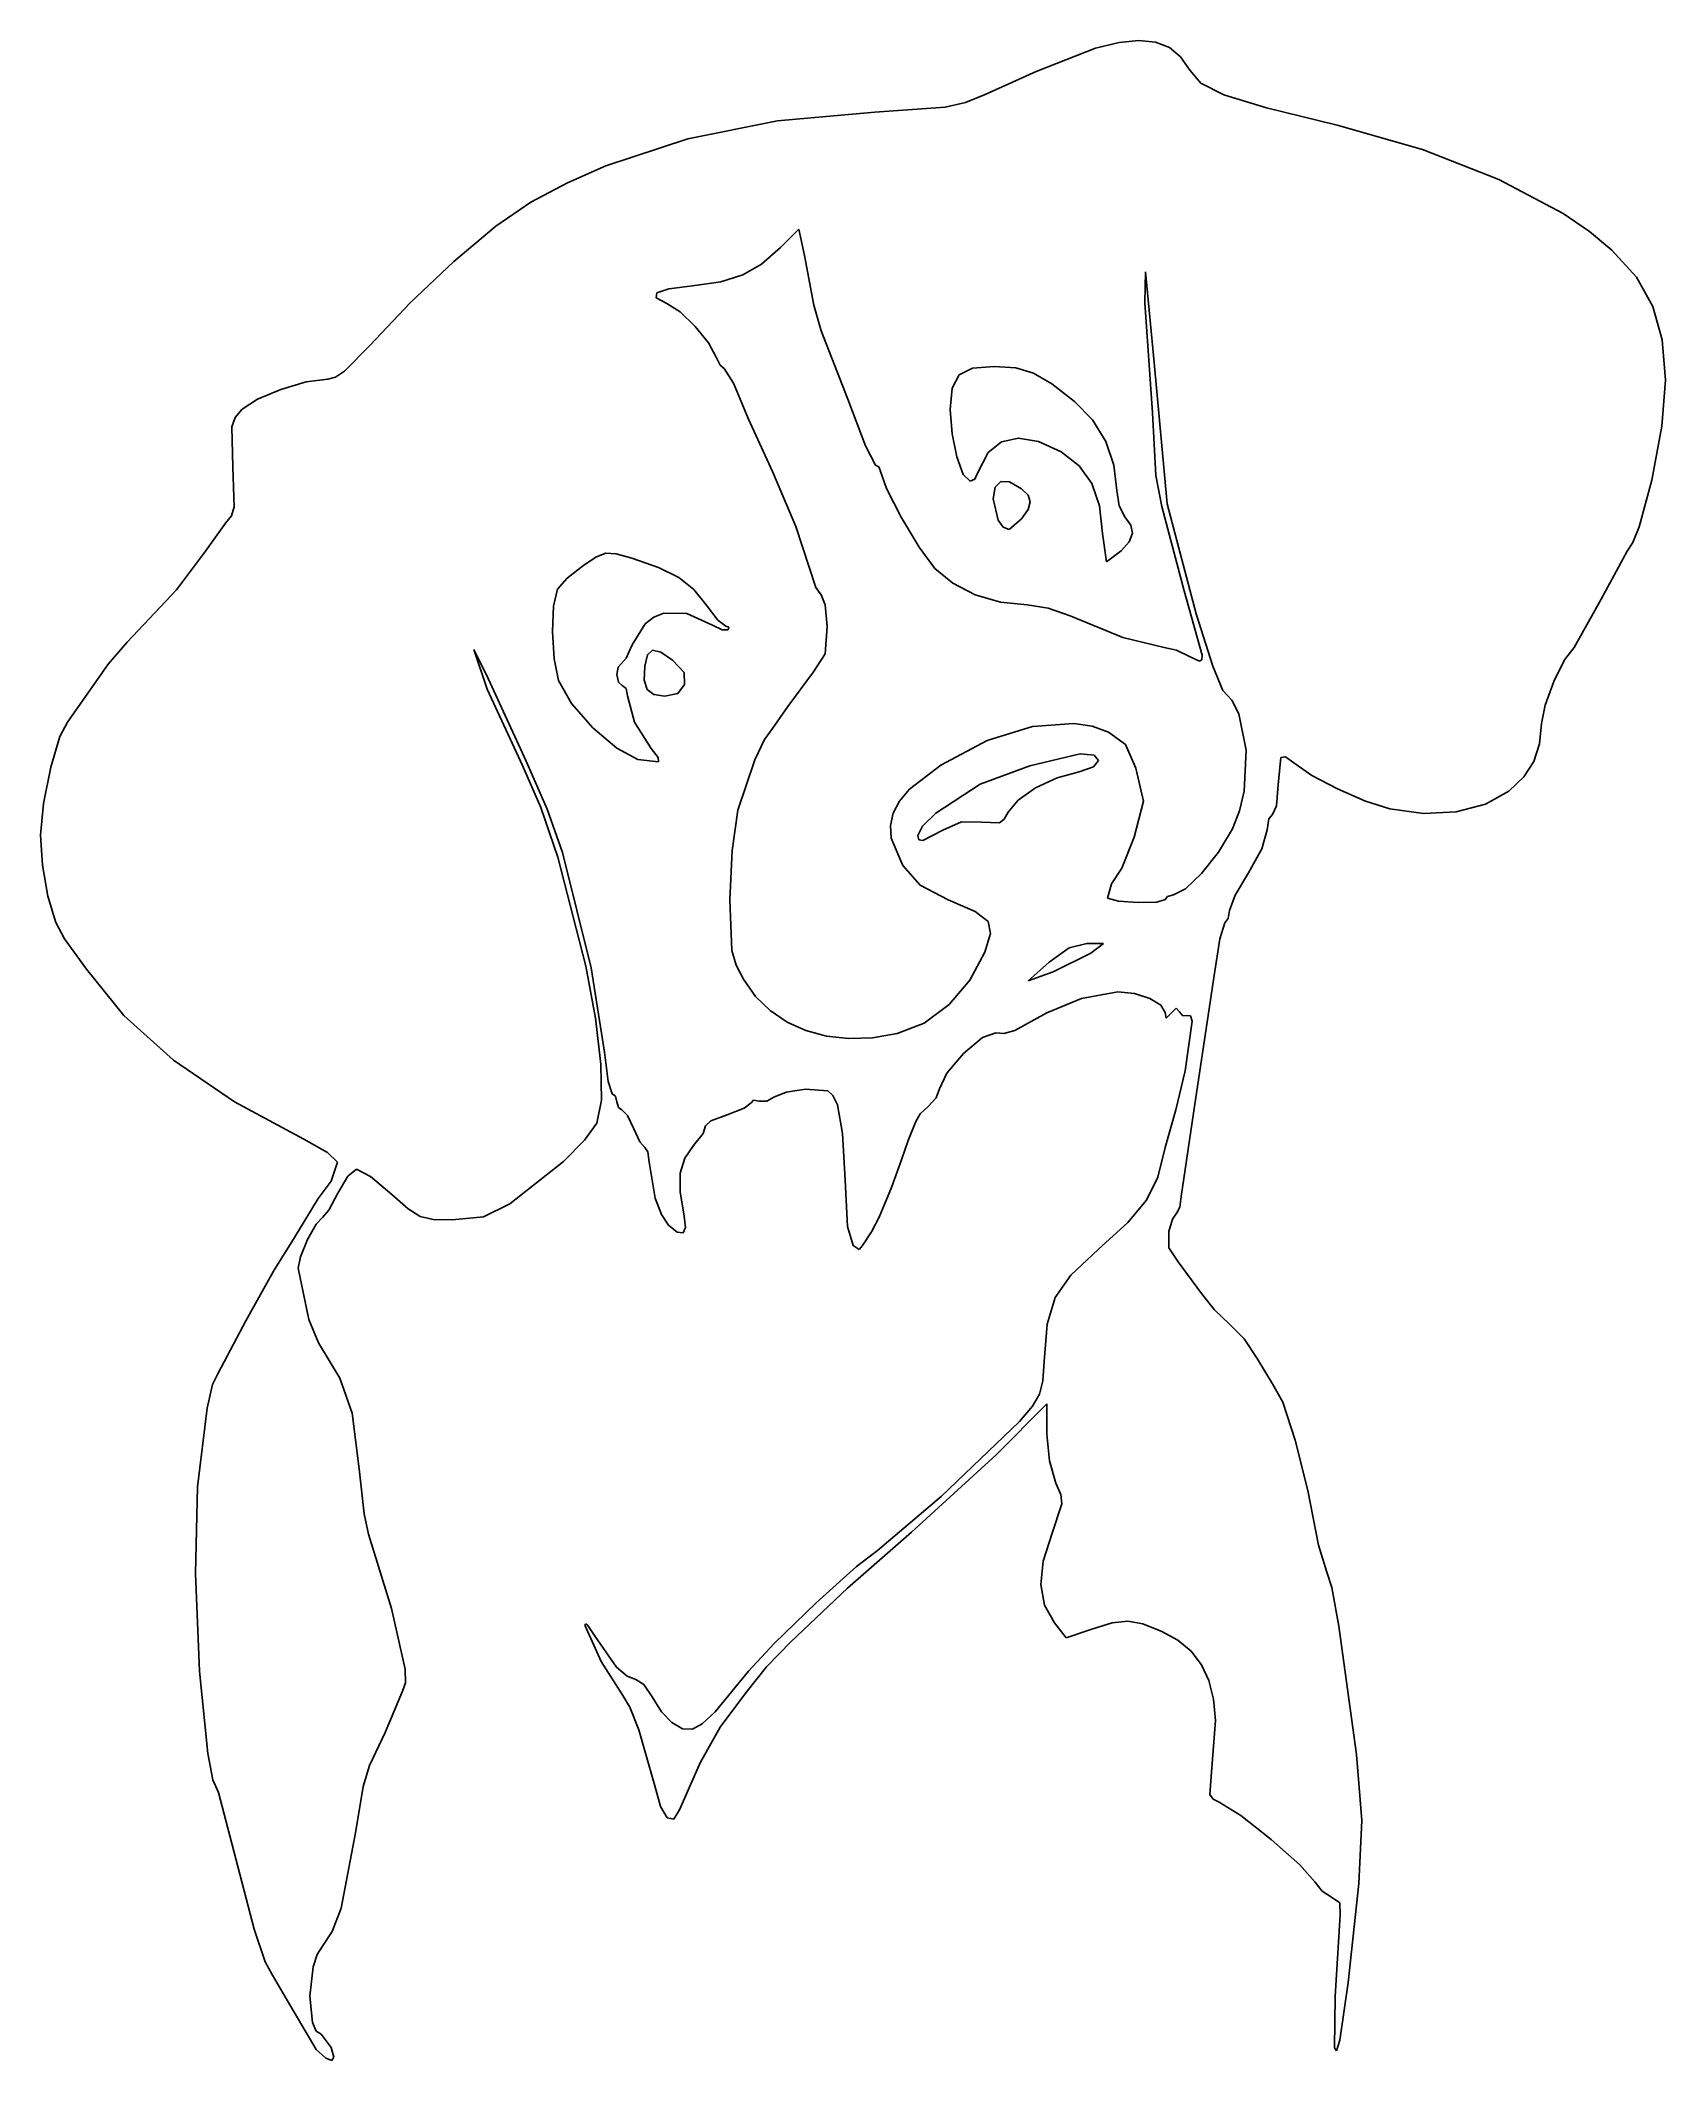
# Model space of a CAD drawing. Header units: metres. Extents: x -32 to 54, y -37 to 69.
import ezdxf

# ---------------------------------------------------------------- set-up
doc = ezdxf.new("R2010")
doc.units = ezdxf.units.M

msp = doc.modelspace()

# ---------------------------------------------------------------- linework, layer by layer
at = {"layer": '1', "color": 3}
for p, q in [((20.707292, 67.192977), (23.823122, 68.403686)), ((23.823122, 68.403686), (25.059222, 68.710233)), ((25.059222, 68.710233), (26.10567, 68.817787)), ((26.10567, 68.817787), (26.981137, 68.726504)), ((26.981137, 68.726504), (27.704291, 68.436544)), ((27.704291, 68.436544), (28.293801, 67.948065)), ((28.293801, 67.948065), (28.768336, 67.261224)), ((18.026181, 65.977928), (20.707292, 67.192977)), ((28.768336, 67.261224), (29.355097, 66.572787)), ((16.997981, 65.561488), (18.026181, 65.977928)), ((29.355097, 66.572787), (30.556621, 65.967112)), ((30.556621, 65.967112), (32.799852, 65.284531)), ((7.126209, 64.590414), (12.240625, 65.043112)), ((12.240625, 65.043112), (15.937788, 65.30675)), ((15.937788, 65.30675), (16.997981, 65.561488)), ((32.799852, 65.284531), (36.511735, 64.365378)), ((2.419616, 63.655553), (7.126209, 64.590414)), ((36.511735, 64.365378), (40.990389, 63.086807)), ((-1.892028, 62.235167), (2.419616, 63.655553)), ((40.990389, 63.086807), (44.999398, 61.516077)), ((-3.903767, 61.341852), (-1.892028, 62.235167)), ((-5.821597, 60.325895), (-3.903767, 61.341852)), ((44.999398, 61.516077), (48.371203, 59.729408)), ((-7.662577, 59.055), (-5.821597, 60.325895)), ((48.371203, 59.729408), (49.765792, 58.778915)), ((-9.870482, 57.209738), (-7.662577, 59.055)), ((8.24768, 58.908888), (7.276345, 57.937555)), ((8.546441, 57.515814), (8.24768, 58.908888)), ((49.765792, 58.778915), (50.938247, 57.80302)), ((7.276345, 57.937555), (6.294564, 57.072256)), ((9.033537, 54.91677), (8.546441, 57.515814)), ((50.938247, 57.80302), (52.224629, 56.377747)), ((-12.165867, 55.039297), (-9.870482, 57.209738)), ((5.308255, 56.497084), (4.153605, 56.140769)), ((6.294564, 57.072256), (5.308255, 56.497084)), ((26.443989, 56.66795), (26.422177, 55.02787)), ((26.905959, 51.900808), (26.443989, 56.66795)), ((52.224629, 56.377747), (53.087508, 54.849449)), ((0.795059, 55.558478), (0.759885, 55.303553)), ((0.759885, 55.303553), (1.321978, 55.000985)), ((1.429898, 55.76742), (0.795059, 55.558478)), ((2.666801, 55.932039), (1.429898, 55.76742)), ((4.153605, 56.140769), (2.666801, 55.932039)), ((-14.269286, 52.792864), (-12.165867, 55.039297)), ((1.321978, 55.000985), (2.012619, 54.554111)), ((2.012619, 54.554111), (2.803904, 53.79276)), ((9.415383, 53.569687), (9.033537, 54.91677)), ((26.422177, 55.02787), (26.812111, 49.249573)), ((53.087508, 54.849449), (53.5799, 53.089502)), ((2.803904, 53.79276), (3.501027, 52.929555)), ((10.82208, 49.971353), (9.415383, 53.569687)), ((53.5799, 53.089502), (53.754816, 50.969283)), ((-15.603393, 51.441723), (-14.269286, 52.792864)), ((3.501027, 52.929555), (3.909185, 52.17712)), ((3.909185, 52.17712), (4.110745, 51.765384)), ((-17.617919, 50.87754), (-16.483628, 51.029687)), ((-16.483628, 51.029687), (-16.086701, 51.129101)), ((-16.086701, 51.129101), (-15.603393, 51.441723)), ((4.110745, 51.765384), (4.335513, 51.594131)), ((4.335513, 51.594131), (4.809285, 50.81121)), ((16.662024, 51.254699), (16.295784, 50.554153)), ((17.371598, 51.608755), (16.662024, 51.254699)), ((18.505651, 51.695864), (17.371598, 51.608755)), ((19.636607, 51.614025), (18.505651, 51.695864)), ((20.572581, 51.34293), (19.636607, 51.614025)), ((21.53088, 50.787793), (20.572581, 51.34293)), ((26.905958, 51.900806), (27.577698, 44.476997)), ((53.754816, 50.969283), (53.560111, 48.558543)), ((-20.981386, 49.44222), (-20.16673, 49.977948)), ((-20.16673, 49.977948), (-18.945597, 50.491674)), ((-18.945597, 50.491674), (-17.617919, 50.87754)), ((4.809285, 50.81121), (5.609515, 48.928867)), ((11.750509, 47.52969), (10.82208, 49.971353)), ((16.295784, 50.554153), (16.191736, 49.427573)), ((22.728813, 49.85383), (21.53088, 50.787793)), ((-21.53035, 48.524961), (-21.351951, 49.013321)), ((-21.351951, 49.013321), (-20.981386, 49.44222)), ((5.609515, 48.928867), (6.866397, 46.1772)), ((16.191736, 49.427573), (16.291646, 48.154632)), ((23.66752, 48.883886), (22.728813, 49.85383)), ((24.361929, 47.753313), (23.66752, 48.883886)), ((26.812111, 49.249573), (26.99959, 45.958569)), ((-21.463612, 46.407166), (-21.53035, 48.524961)), ((16.291646, 48.154632), (16.545354, 46.938253)), ((18.881353, 47.735791), (19.777633, 47.924889)), ((19.777633, 47.924889), (20.838195, 47.748666)), ((20.838195, 47.748666), (22.024621, 47.206871)), ((24.792733, 46.502965), (24.361929, 47.753313)), ((53.560111, 48.558543), (53.039647, 45.727914)), ((12.279058, 46.514131), (11.750509, 47.52969)), ((16.545354, 46.938253), (16.883831, 46.026507)), ((17.602847, 46.052737), (18.187776, 47.181626)), ((18.187776, 47.181626), (18.881353, 47.735791)), ((22.024621, 47.206871), (22.967442, 46.47997)), ((-21.394561, 44.326028), (-21.463612, 46.407166)), ((6.866397, 46.1772), (8.087817, 43.296355)), ((12.451234, 46.428929), (12.279058, 46.514131)), ((12.522847, 46.224083), (12.451234, 46.428929)), ((12.842648, 45.285112), (12.522847, 46.224083)), ((16.883831, 46.026507), (17.238047, 45.667464)), ((17.238047, 45.667464), (17.495687, 45.780639)), ((17.495687, 45.780639), (17.602847, 46.052737)), ((18.848024, 45.649492), (18.552653, 45.350015)), ((19.314557, 45.626905), (18.848024, 45.649492)), ((19.931181, 45.274597), (19.314557, 45.626905)), ((22.967442, 46.47997), (23.628974, 45.54992)), ((24.940625, 45.173697), (24.792733, 46.502965)), ((26.999589, 45.958567), (27.298309, 44.346079)), ((53.039647, 45.727914), (52.372744, 43.275293)), ((13.61463, 43.779449), (12.842648, 45.285112)), ((18.552653, 45.350015), (18.449514, 44.736131)), ((18.449514, 44.736131), (18.70595, 43.618332)), ((20.281137, 44.929884), (19.931181, 45.274597)), ((20.398967, 44.577548), (20.281137, 44.929884)), ((20.284862, 44.178871), (20.398967, 44.577548)), ((23.628974, 45.54992), (24.029928, 44.375703)), ((25.064979, 44.372994), (24.940625, 45.173697)), ((-21.857356, 43.460594), (-21.545853, 43.843311)), ((-21.545853, 43.843311), (-21.394561, 44.326028)), ((14.557664, 42.211009), (13.61463, 43.779449)), ((18.70595, 43.618332), (18.974364, 43.261269)), ((19.289904, 43.127464), (19.939015, 43.695135)), ((19.939015, 43.695135), (20.284862, 44.178871)), ((24.029928, 44.375703), (24.191015, 42.916303)), ((25.363959, 43.792702), (25.064979, 44.372994)), ((25.682841, 43.361493), (25.363959, 43.792702)), ((27.298309, 44.346079), (28.487376, 39.905855)), ((29.105786, 38.695968), (27.577698, 44.476997)), ((-22.901287, 41.988432), (-21.857356, 43.460594)), ((8.087817, 43.296355), (9.136181, 40.084369)), ((18.974364, 43.261269), (19.289904, 43.127464)), ((24.191015, 42.916303), (24.39352, 41.434636)), ((25.169632, 42.009571), (25.587891, 42.490243)), ((25.587891, 42.490243), (25.758223, 42.934112)), ((25.758223, 42.934112), (25.682841, 43.361493)), ((52.372744, 43.275293), (52.040415, 42.440078)), ((-24.42044, 39.958805), (-22.901287, 41.988432)), ((-2.379966, 41.697535), (-3.043972, 41.262117)), ((-1.888699, 41.881037), (-2.379966, 41.697535)), ((-1.344896, 41.844641), (-1.888699, 41.881037)), ((-0.523278, 41.620364), (-1.344896, 41.844641)), ((0.887883, 41.137522), (-0.523278, 41.620364)), ((15.390617, 41.083707), (14.557664, 42.211009)), ((24.39352, 41.434636), (25.169632, 42.009571)), ((51.738722, 41.998575), (50.375625, 39.471202)), ((52.040415, 42.440078), (51.738722, 41.998575)), ((-3.911526, 40.569269), (-4.427354, 39.991501)), ((-3.043972, 41.262117), (-3.911526, 40.569269)), ((1.942226, 40.610633), (0.887883, 41.137522)), ((2.741969, 39.975639), (1.942226, 40.610633)), ((16.331764, 40.304407), (15.390617, 41.083707)), ((-27.022415, 37.20739), (-24.42044, 39.958805)), ((-4.427354, 39.991501), (-4.629381, 39.111981)), ((3.389332, 39.168482), (2.741969, 39.975639)), ((9.136181, 40.084369), (9.418141, 39.69376)), ((9.418141, 39.69376), (9.627895, 39.166278)), ((17.50895, 39.704656), (16.331764, 40.304407)), ((18.836074, 39.318356), (17.50895, 39.704656)), ((20.227037, 39.179407), (18.836074, 39.318356)), ((28.487376, 39.905855), (29.424108, 36.530786)), ((50.375625, 39.471202), (48.962855, 36.931202)), ((-4.629381, 39.111981), (-4.682658, 37.766182)), ((0.181731, 38.172076), (0.639933, 38.520328)), ((0.639933, 38.520328), (1.16395, 38.728849)), ((1.16395, 38.728849), (2.367408, 38.716242)), ((2.367408, 38.716242), (3.708071, 38.113335)), ((3.99897, 38.376763), (3.389332, 39.168482)), ((4.422943, 38.047464), (3.99897, 38.376763)), ((9.627895, 39.166278), (9.736256, 38.030178)), ((21.332444, 39.004429), (20.227037, 39.179407)), ((22.484815, 38.588027), (21.332444, 39.004429)), ((25.26134, 37.460354), (22.484815, 38.588027)), ((29.979998, 35.951405), (29.105786, 38.695968)), ((-28.021012, 36.049151), (-27.022415, 37.20739)), ((-4.682658, 37.766182), (-4.592265, 36.334367)), ((-0.495214, 37.066847), (0.181731, 38.172076)), ((3.708071, 38.113335), (4.218364, 37.866177)), ((4.218364, 37.866177), (4.535357, 37.868123)), ((4.576315, 37.994783), (4.422943, 38.047464)), ((4.535357, 37.868123), (4.576315, 37.994783)), ((9.736256, 38.030178), (9.630323, 36.598519)), ((27.419998, 36.925515), (25.26134, 37.460354)), ((-8.068631, 35.305941), (-8.821357, 36.835111)), ((-8.821357, 36.835111), (-8.10863, 34.742485)), ((-4.592265, 36.334367), (-4.363284, 35.1968)), ((-1.080515, 36.071909), (-0.815553, 36.364172)), ((-0.815553, 36.364172), (-0.495214, 37.066847)), ((0.296043, 36.546945), (0.15458, 35.955749)), ((0.563833, 36.790579), (0.296043, 36.546945)), ((0.994086, 36.694277), (0.563833, 36.790579)), ((1.62294, 36.265668), (0.994086, 36.694277)), ((2.222409, 35.622363), (1.62294, 36.265668)), ((9.630323, 36.598519), (9.023602, 35.652693)), ((28.079819, 36.786725), (27.419998, 36.925515)), ((28.760553, 36.462784), (28.079819, 36.786725)), ((29.282535, 36.207308), (28.760553, 36.462784)), ((29.402101, 36.28119), (29.282535, 36.207308)), ((29.424108, 36.530786), (29.402101, 36.28119)), ((48.456177, 36.284346), (47.888953, 35.148279)), ((48.962855, 36.931202), (48.456177, 36.284346)), ((-28.986844, 34.660798), (-28.021012, 36.049151)), ((-6.076531, 30.967037), (-8.068631, 35.305941)), ((-4.363284, 35.1968), (-3.684814, 34.000093)), ((-1.306041, 35.507464), (-1.239793, 35.906103)), ((-1.223139, 35.108825), (-1.306041, 35.507464)), ((-1.239793, 35.906103), (-1.080515, 36.071909)), ((-1.023819, 34.94302), (-1.223139, 35.108825)), ((0.15458, 35.955749), (0.130771, 35.213236)), ((0.130771, 35.213236), (0.28253, 34.726202)), ((2.238921, 34.997164), (2.222409, 35.622363)), ((9.023602, 35.652693), (7.662052, 33.835535)), ((30.514727, 34.681349), (29.979998, 35.951405)), ((47.888953, 35.148279), (47.427011, 33.90619)), ((-30.146645, 33.016331), (-28.986844, 34.660798)), ((-8.10863, 34.742485), (-6.253789, 30.726944)), ((-3.684814, 34.000093), (-2.570371, 32.715752)), ((-0.8245, 34.781115), (-1.023819, 34.94302)), ((-0.741597, 34.391854), (-0.8245, 34.781115)), ((-0.379503, 33.015926), (-0.741597, 34.391854)), ((0.28253, 34.726202), (0.633189, 34.459649)), ((0.633189, 34.459649), (1.206084, 34.378575)), ((1.206084, 34.378575), (1.898437, 34.517866)), ((1.898437, 34.517866), (2.238921, 34.997164)), ((30.986803, 34.17377), (30.514727, 34.681349)), ((31.349503, 33.443879), (30.986803, 34.17377)), ((-30.557797, 32.258354), (-30.146645, 33.016331)), ((0.489301, 31.628021), (-0.379503, 33.015926)), ((7.662052, 33.835535), (6.860657, 32.685242)), ((20.51249, 32.78275), (22.687523, 32.939916)), ((22.687523, 32.939916), (23.653094, 32.792372)), ((31.731797, 31.532931), (31.349503, 33.443879)), ((47.23618, 32.941268), (47.140562, 31.8698)), ((47.427011, 33.90619), (47.23618, 32.941268)), ((-31.021473, 30.644416), (-30.557797, 32.258354)), ((-2.570371, 32.715752), (-1.314579, 31.637458)), ((6.443326, 32.103457), (5.931167, 31.026131)), ((6.860657, 32.685242), (6.443326, 32.103457)), ((15.697235, 30.759547), (18.133787, 32.046423)), ((18.133787, 32.046423), (20.51249, 32.78275)), ((23.653094, 32.792372), (24.513064, 32.489309)), ((24.513064, 32.489309), (25.403168, 31.832195)), ((25.403168, 31.832195), (25.933748, 30.603642)), ((47.140562, 31.8698), (46.838279, 30.952902)), ((-4.957445, 28.441471), (-6.076531, 30.967037)), ((-1.314579, 31.637458), (-0.212061, 31.058889)), ((-0.212061, 31.058889), (0.882292, 30.926116)), ((0.855305, 31.159418), (0.489301, 31.628021)), ((0.882292, 30.926116), (0.855305, 31.159418)), ((5.931167, 31.026131), (5.046928, 28.390238)), ((23.009999, 31.340137), (20.375621, 30.710858)), ((23.752272, 31.27147), (23.009999, 31.340137)), ((23.723013, 30.666553), (23.987679, 31.00012)), ((23.987679, 31.00012), (23.752272, 31.27147)), ((31.63165, 29.380046), (31.731797, 31.532931)), ((33.551123, 31.15423), (33.407291, 29.721909)), ((33.800977, 31.196309), (33.551123, 31.15423)), ((34.231735, 30.876198), (33.800977, 31.196309)), ((35.182498, 30.216634), (34.231735, 30.876198)), ((46.838279, 30.952902), (46.306185, 30.142665)), ((-31.404141, 28.731043), (-31.021473, 30.644416)), ((-6.253789, 30.726944), (-5.297915, 28.525451)), ((14.062636, 29.48724), (15.697235, 30.759547)), ((17.774986, 29.750334), (15.435427, 28.224153)), ((20.375621, 30.710858), (17.774986, 29.750334)), ((20.680518, 29.554309), (21.808572, 30.086012)), ((21.808572, 30.086012), (22.96507, 30.411234)), ((22.96507, 30.411234), (23.723013, 30.666553)), ((25.933748, 30.603642), (26.351736, 28.856426)), ((33.407291, 29.721909), (33.324388, 28.625652)), ((36.531249, 29.501839), (35.182498, 30.216634)), ((46.306185, 30.142665), (45.521135, 29.391181)), ((-31.572268, 27.074763), (-31.404141, 28.731043)), ((13.204206, 28.232414), (13.538113, 28.86218)), ((13.538113, 28.86218), (14.062636, 29.48724)), ((19.232336, 28.283377), (19.761558, 28.919104)), ((19.761558, 28.919104), (20.680518, 29.554309)), ((26.351736, 28.856426), (25.860882, 26.978355)), ((31.391297, 28.347733), (31.63165, 29.380046)), ((37.991567, 28.8692), (36.531249, 29.501839)), ((39.27703, 28.456105), (37.991567, 28.8692)), ((44.294746, 28.702049), (42.762271, 28.304064)), ((45.521135, 29.391181), (44.294746, 28.702049)), ((-5.297915, 28.525451), (-4.399981, 25.915257)), ((-4.152955, 26.169259), (-4.957445, 28.441471)), ((5.046928, 28.390238), (4.750518, 26.275022)), ((13.057488, 27.588862), (13.204206, 28.232414)), ((13.094533, 26.922447), (13.057488, 27.588862)), ((15.435427, 28.224153), (14.747394, 27.557651)), ((15.80792, 27.347443), (16.786585, 27.772033)), ((16.786585, 27.772033), (17.834786, 27.754848)), ((17.834786, 27.754848), (18.784647, 27.720896)), ((18.784647, 27.720896), (19.026962, 27.910829)), ((19.026962, 27.910829), (19.232336, 28.283377)), ((31.019098, 27.416763), (31.391297, 28.347733)), ((32.925749, 27.930281), (32.842846, 27.354688)), ((33.125069, 28.169687), (32.925749, 27.930281)), ((33.324388, 28.625652), (33.125069, 28.169687)), ((41.048201, 28.215869), (39.27703, 28.456105)), ((42.762271, 28.304064), (41.048201, 28.215869)), ((-31.471254, 25.507501), (-31.572268, 27.074763)), ((13.706205, 25.484717), (13.094533, 26.922447)), ((14.747394, 27.557651), (14.498403, 27.052597)), ((14.498403, 27.052597), (14.551929, 26.827215)), ((14.551929, 26.827215), (14.750264, 26.792727)), ((14.750264, 26.792727), (15.80792, 27.347443)), ((25.860882, 26.978355), (25.208491, 25.347464)), ((30.273833, 26.190998), (31.019098, 27.416763)), ((32.842846, 27.354688), (32.562462, 26.363424)), ((-31.179461, 23.878588), (-31.471254, 25.507501)), ((-4.399981, 25.915257), (-2.930047, 20.202379)), ((-2.660734, 20.103563), (-4.152955, 26.169259)), ((4.750518, 26.275022), (4.624796, 23.678927)), ((14.619256, 24.451674), (13.706205, 25.484717)), ((29.391053, 25.07038), (30.273833, 26.190998)), ((32.562462, 26.363424), (31.855069, 25.103715)), ((16.081574, 23.683301), (14.619256, 24.451674)), ((24.667161, 24.517899), (24.451918, 23.766543)), ((25.208491, 25.347464), (24.667161, 24.517899)), ((28.547107, 24.25285), (29.391053, 25.07038)), ((31.855069, 25.103715), (31.15745, 23.928661)), ((-30.766261, 22.485403), (-31.179461, 23.878588)), ((4.624796, 23.678927), (4.738334, 21.017575)), ((17.500756, 23.065988), (16.081574, 23.683301)), ((24.451918, 23.766543), (25.02879, 23.617109)), ((25.02879, 23.617109), (26.058393, 23.545822)), ((26.058393, 23.545822), (27.041935, 23.565474)), ((27.041935, 23.565474), (27.480625, 23.688858)), ((27.480625, 23.688858), (27.609206, 23.863651)), ((27.609206, 23.863651), (27.918346, 23.936353)), ((27.918346, 23.936353), (28.547107, 24.25285)), ((31.15745, 23.928661), (30.867291, 23.120009)), ((-30.301026, 21.625326), (-30.766261, 22.485403)), ((18.191022, 22.549587), (17.500756, 23.065988)), ((18.307986, 21.911553), (18.191022, 22.549587)), ((30.615546, 22.478204), (30.347153, 21.624189)), ((30.793341, 22.70554), (30.615546, 22.478204)), ((30.867291, 23.120009), (30.793341, 22.70554)), ((-29.154244, 20.030499), (-30.301026, 21.625326)), ((18.007263, 20.929338), (18.307986, 21.911553)), ((23.364868, 21.390077), (22.437854, 21.157418)), ((24.23507, 21.383803), (23.364868, 21.390077)), ((23.578003, 20.878332), (24.23507, 21.383803)), ((30.347153, 21.624189), (30.055385, 19.70302)), ((-2.930047, 20.202379), (-2.434103, 17.466498)), ((4.738334, 21.017575), (4.955232, 20.256639)), ((4.955232, 20.256639), (5.341771, 19.509847)), ((17.23354, 19.45853), (18.007263, 20.929338)), ((21.389313, 20.413647), (20.283959, 19.430941)), ((22.437854, 21.157418), (21.389313, 20.413647)), ((21.602447, 19.901899), (23.578003, 20.878332)), ((-27.200278, 17.604622), (-29.154244, 20.030499)), ((-1.949471, 15.681353), (-2.660734, 20.103563)), ((5.341771, 19.509847), (5.978335, 18.611676)), ((16.132058, 18.181826), (17.23354, 19.45853)), ((20.283959, 19.430941), (21.602447, 19.901899)), ((30.055385, 19.70302), (29.03713, 12.948618)), ((5.978335, 18.611676), (6.743488, 17.86025)), ((14.820998, 17.209398), (16.132058, 18.181826)), ((23.092783, 18.50093), (21.271736, 17.736637)), ((25.001811, 18.856353), (23.092783, 18.50093)), ((25.874296, 18.757686), (25.001811, 18.856353)), ((26.672871, 18.502746), (25.874296, 18.757686)), ((27.2567, 18.153124), (26.672871, 18.502746)), ((27.484946, 17.77041), (27.2567, 18.153124)), ((-24.57725, 15.254996), (-27.200278, 17.604622)), ((-2.434103, 17.466498), (-2.148213, 15.055525)), ((6.743488, 17.86025), (7.626225, 17.259463)), ((7.626225, 17.259463), (8.615544, 16.81321)), ((13.418539, 16.651424), (14.820998, 17.209398)), ((21.271736, 17.736637), (19.586229, 16.822162)), ((27.540297, 17.45798), (27.484946, 17.77041)), ((27.788654, 17.727464), (27.540297, 17.45798)), ((28.054373, 17.982551), (27.788654, 17.727464)), ((28.23177, 17.796262), (28.054373, 17.982551)), ((28.409101, 17.592731), (28.23177, 17.796262)), ((28.633618, 17.601252), (28.409101, 17.592731)), ((28.538089, 14.698172), (28.891735, 17.304597)), ((28.815913, 17.579913), (28.633618, 17.601252)), ((28.891735, 17.304597), (28.815913, 17.579913)), ((8.615544, 16.81321), (9.700439, 16.525385)), ((9.700439, 16.525385), (10.869906, 16.399882)), ((10.869906, 16.399882), (12.11294, 16.440597)), ((12.11294, 16.440597), (13.418539, 16.651424)), ((17.888424, 16.441816), (16.896676, 15.60186)), ((18.589338, 16.701127), (17.888424, 16.441816)), ((19.007861, 16.66484), (18.589338, 16.701127)), ((19.586229, 16.822162), (19.007861, 16.66484)), ((-21.390529, 13.063973), (-24.57725, 15.254996)), ((-2.148213, 15.055525), (-2.110405, 13.152861)), ((-1.765669, 14.136628), (-1.949471, 15.681353)), ((16.896676, 15.60186), (16.010747, 14.575512)), ((-1.547937, 13.494131), (-1.765669, 14.136628)), ((16.010747, 14.575512), (15.627292, 13.757024)), ((28.0454, 12.647464), (28.538089, 14.698172)), ((-17.745486, 11.113905), (-21.390529, 13.063973)), ((-2.110405, 13.152861), (-2.358708, 11.941909)), ((-1.377098, 13.369777), (-1.547937, 13.494131)), ((-1.306041, 13.070798), (-1.377098, 13.369777)), ((-1.228505, 12.771818), (-1.306041, 13.070798)), ((-1.042087, 12.647464), (-1.228505, 12.771818)), ((5.377096, 12.734402), (4.48171, 12.396354)), ((5.749514, 13.021493), (5.377096, 12.734402)), ((5.871469, 13.151825), (5.749514, 13.021493)), ((6.16468, 13.112984), (5.871469, 13.151825)), ((6.563918, 13.105323), (6.16468, 13.112984)), ((6.940791, 13.310624), (6.563918, 13.105323)), ((7.578101, 13.58193), (6.940791, 13.310624)), ((8.603498, 13.732962), (7.578101, 13.58193)), ((9.765545, 13.656548), (8.603498, 13.732962)), ((10.037561, 13.399532), (9.765545, 13.656548)), ((10.27147, 12.914229), (10.037561, 13.399532)), ((10.545852, 11.409616), (10.27147, 12.914229)), ((15.042209, 12.834106), (14.610344, 12.432377)), ((15.455423, 13.274259), (15.042209, 12.834106)), ((15.627292, 13.757024), (15.455423, 13.274259)), ((29.03713, 12.948618), (28.327291, 8.103802)), ((-2.358708, 11.941909), (-3.007176, 11.053955)), ((-0.750746, 12.357305), (-1.042087, 12.647464)), ((-0.420947, 11.659687), (-0.750746, 12.357305)), ((3.347532, 11.805801), (3.21955, 11.414687)), ((3.625576, 12.068464), (3.347532, 11.805801)), ((4.48171, 12.396354), (3.625576, 12.068464)), ((14.393636, 12.041993), (13.990942, 11.04324)), ((14.610344, 12.432377), (14.393636, 12.041993)), ((27.488855, 10.671909), (28.0454, 12.647464)), ((-16.499739, 10.414567), (-17.745486, 11.113905)), ((-3.007176, 11.053955), (-4.108176, 9.940119)), ((-0.102436, 10.962068), (-0.420947, 11.659687)), ((0.161765, 10.671909), (-0.102436, 10.962068)), ((0.321506, 10.443926), (0.161765, 10.671909)), ((2.724199, 10.777971), (2.254553, 10.110266)), ((3.21955, 11.414687), (2.724199, 10.777971)), ((10.678946, 8.950333), (10.545852, 11.409616)), ((13.990942, 11.04324), (13.651736, 10.074013)), ((27.089617, 9.119714), (27.488855, 10.671909)), ((-15.981597, 9.895908), (-16.499739, 10.414567)), ((-16.313666, 8.895914), (-15.981597, 9.895908)), ((-4.108176, 9.940119), (-6.934608, 7.71245)), ((0.388867, 9.895798), (0.321506, 10.443926)), ((0.711113, 8.00557), (0.388867, 9.895798)), ((2.254553, 10.110266), (2.022008, 9.323211)), ((13.651736, 10.074013), (13.103923, 8.57379)), ((-16.987441, 7.990798), (-16.313666, 8.895914)), ((-15.431737, 9.169957), (-15.952521, 8.27302)), ((-14.968522, 9.54302), (-15.431737, 9.169957)), ((-14.24934, 9.149232), (-14.968522, 9.54302)), ((-13.113142, 8.202464), (-14.24934, 9.149232)), ((2.022008, 9.323211), (2.015878, 8.337437)), ((10.79951, 6.524563), (10.678946, 8.950333)), ((13.103923, 8.57379), (12.468923, 7.00974)), ((26.495613, 7.901865), (27.089617, 9.119714)), ((-18.239943, 5.944687), (-16.987441, 7.990798)), ((-15.952521, 8.27302), (-16.424253, 7.376082)), ((-12.268823, 7.445131), (-13.113142, 8.202464)), ((-11.639443, 7.045551), (-12.268823, 7.445131)), ((-6.934608, 7.71245), (-8.303532, 7.02541)), ((1.036781, 7.157347), (0.711113, 8.00557)), ((2.015878, 8.337437), (2.225479, 7.073575)), ((25.51609, 6.728482), (26.495613, 7.901865)), ((28.257529, 7.53128), (28.089805, 7.238204)), ((28.327291, 8.103802), (28.257529, 7.53128)), ((-17.102579, 6.647905), (-17.546414, 5.833369)), ((-16.769532, 7.00302), (-17.102579, 6.647905)), ((-16.424253, 7.376082), (-16.769532, 7.00302)), ((-10.956185, 6.890048), (-11.639443, 7.045551)), ((-9.950233, 6.864945), (-10.956185, 6.890048)), ((-8.303532, 7.02541), (-9.950233, 6.864945)), ((1.405866, 6.589209), (1.036781, 7.157347)), ((1.866947, 6.221286), (1.405866, 6.589209)), ((2.29141, 6.472131), (2.167014, 6.185147)), ((2.225479, 7.073575), (2.29141, 6.472131)), ((11.092359, 5.519564), (10.79951, 6.524563)), ((12.468923, 7.00974), (12.054158, 6.238669)), ((23.960295, 5.309687), (25.51609, 6.728482)), ((27.871185, 6.910449), (27.679056, 6.254544)), ((28.089805, 7.238204), (27.871185, 6.910449)), ((-19.338808, 4.180798), (-18.239943, 5.944687)), ((-17.546414, 5.833369), (-17.921181, 4.93562)), ((2.167014, 6.185147), (1.866947, 6.221286)), ((11.416083, 5.310945), (11.092359, 5.519564)), ((11.595547, 5.526394), (11.416083, 5.310945)), ((12.054158, 6.238669), (11.595547, 5.526394)), ((22.532367, 3.972688), (23.960295, 5.309687)), ((27.679056, 6.254544), (27.677527, 5.403988)), ((27.677527, 5.403988), (28.156643, 4.662672)), ((-17.921181, 4.93562), (-18.047023, 4.330869)), ((-18.047023, 4.330869), (-17.476971, 1.633958)), ((28.156643, 4.662672), (29.396044, 3.008099)), ((-20.791874, 1.570242), (-19.338808, 4.180798)), ((21.699169, 2.785849), (22.532367, 3.972688)), ((21.289091, 1.393108), (21.699169, 2.785849)), ((29.396044, 3.008099), (30.065035, 2.14825)), ((30.065035, 2.14825), (30.846985, 1.418212)), ((-22.231834, -1.181425), (-20.791874, 1.570242)), ((-17.476971, 1.633958), (-16.979753, 0.421493)), ((21.130521, -0.5616), (21.289091, 1.393108)), ((30.846985, 1.418212), (31.633666, 0.617558)), ((-16.979753, 0.421493), (-15.85421, -1.436562)), ((31.633666, 0.617558), (32.314024, -0.41207)), ((21.062329, -1.575107), (21.130521, -0.5616)), ((32.314024, -0.41207), (33.120731, -1.745869)), ((-22.823424, -3.025852), (-22.530808, -1.772563)), ((-22.530808, -1.772563), (-22.231834, -1.181425)), ((-15.85421, -1.436562), (-15.197376, -3.274837)), ((20.887672, -2.281294), (21.062329, -1.575107)), ((33.120731, -1.745869), (33.655877, -2.70592)), ((-23.322232, -7.150187), (-22.823424, -3.025852)), ((21.271736, -2.791934), (18.606912, -5.474137)), ((19.826561, -3.723104), (20.50845, -2.91801)), ((20.50845, -2.91801), (20.887672, -2.281294)), ((21.271736, -4.375994), (21.271736, -2.791934)), ((33.655877, -2.70592), (34.312385, -4.707026)), ((-15.197376, -3.274837), (-14.834591, -6.19856)), ((15.722768, -7.661298), (19.826561, -3.723104)), ((21.407717, -5.791046), (21.271736, -4.375994)), ((34.312385, -4.707026), (34.975076, -7.34422)), ((-14.834591, -6.19856), (-14.57856, -8.558981)), ((18.606912, -5.474137), (14.168852, -9.537215)), ((21.746019, -6.954636), (21.407717, -5.791046)), ((-23.434238, -11.695285), (-23.322232, -7.150187)), ((21.999551, -7.550062), (21.746019, -6.954636)), ((34.975076, -7.34422), (35.528772, -10.212536)), ((12.379354, -10.494758), (15.722768, -7.661298)), ((21.52645, -9.640657), (22.059832, -8.044949)), ((22.059832, -8.044949), (21.999551, -7.550062)), ((-14.57856, -8.558981), (-14.33806, -9.632357)), ((14.168852, -9.537215), (10.811, -12.474169)), ((-14.33806, -9.632357), (-13.147117, -13.535595)), ((11.280616, -11.329238), (12.379354, -10.494758)), ((21.073848, -11.049557), (21.52645, -9.640657)), ((35.528772, -10.212536), (35.96627, -11.630671)), ((9.161705, -13.248304), (11.280616, -11.329238)), ((20.945408, -12.2872), (21.073848, -11.049557)), ((35.96627, -11.630671), (36.227156, -12.438894)), ((-23.223538, -16.839256), (-23.434238, -11.695285)), ((10.811, -12.474169), (7.826653, -15.296391)), ((21.141449, -13.364549), (20.945408, -12.2872)), ((36.227156, -12.438894), (36.598791, -14.461149)), ((-13.147117, -13.535595), (-12.419592, -16.732406)), ((6.958881, -15.375398), (9.161705, -13.248304)), ((21.662292, -14.292566), (21.141449, -13.364549)), ((-2.986901, -14.411514), (-2.940406, -14.338423)), ((-2.132803, -16.320682), (-2.986901, -14.411514)), ((-2.940406, -14.338423), (-2.823028, -14.426958)), ((-2.823028, -14.426958), (-2.446547, -15.010313)), ((22.284017, -15.072287), (21.662292, -14.292566)), ((23.622185, -14.617965), (22.284017, -15.072287)), ((24.704515, -14.292027), (23.622185, -14.617965)), ((25.520763, -14.198977), (24.704515, -14.292027)), ((26.309758, -14.346995), (25.520763, -14.198977)), ((27.310332, -14.74426), (26.309758, -14.346995)), ((28.153949, -15.207372), (27.310332, -14.74426)), ((36.598791, -14.461149), (37.522048, -21.210259)), ((-2.446547, -15.010313), (-1.321516, -16.613131)), ((5.608403, -16.83396), (6.958881, -15.375398)), ((7.826653, -15.296391), (6.55601, -16.605119)), ((28.844139, -15.78684), (28.153949, -15.207372)), ((29.383621, -16.490374), (28.844139, -15.78684)), ((-22.788027, -21.149835), (-23.223538, -16.839256)), ((-12.419592, -16.732406), (-12.398647, -17.441709)), ((-0.994541, -18.117419), (-2.132803, -16.320682)), ((-1.321516, -16.613131), (-0.771209, -17.093037)), ((3.849179, -18.975192), (5.608403, -16.83396)), ((6.55601, -16.605119), (5.466637, -17.973647)), ((29.77511, -17.325687), (29.383621, -16.490374)), ((-12.562297, -17.885159), (-13.476758, -20.051398)), ((-12.398647, -17.441709), (-12.562297, -17.885159)), ((-0.771209, -17.093037), (-0.314516, -17.268091)), ((-0.314516, -17.268091), (0.107013, -17.537525)), ((0.107013, -17.537525), (0.551624, -18.185313)), ((5.466637, -17.973647), (4.121425, -19.776423)), ((30.021325, -18.300493), (29.77511, -17.325687)), ((-0.62559, -18.715535), (-0.994541, -18.117419)), ((-0.149127, -19.915143), (-0.62559, -18.715535)), ((0.551624, -18.185313), (1.036173, -18.962657)), ((1.036173, -18.962657), (1.583736, -19.532238)), ((3.170811, -19.59874), (3.849179, -18.975192)), ((30.124982, -19.422502), (30.021325, -18.300493)), ((-13.476758, -20.051398), (-14.290533, -21.785049)), ((0.681983, -22.861459), (-0.149127, -19.915143)), ((1.583736, -19.532238), (2.143521, -19.853209)), ((2.143521, -19.853209), (2.664738, -19.884723)), ((2.664738, -19.884723), (3.170811, -19.59874)), ((4.121425, -19.776423), (3.067512, -21.645673)), ((29.915491, -22.138981), (30.124982, -19.422502)), ((-22.516559, -22.54502), (-22.788027, -21.149835)), ((37.522048, -21.210259), (37.798412, -24.67592)), ((-14.290533, -21.785049), (-14.620052, -22.895819)), ((3.067512, -21.645673), (1.984173, -24.11198)), ((29.834923, -23.305207), (29.915491, -22.138981)), ((-22.225598, -23.194758), (-22.516559, -22.54502)), ((-21.521085, -25.875869), (-22.225598, -23.194758)), ((-14.620052, -22.895819), (-15.024729, -25.326859)), ((0.979318, -23.943786), (0.681983, -22.861459)), ((29.993389, -23.549298), (29.834923, -23.305207)), ((1.325694, -24.542016), (0.979318, -23.943786)), ((1.984173, -24.11198), (1.675762, -24.612597)), ((30.321402, -23.710835), (29.993389, -23.549298)), ((31.44627, -24.409229), (30.321402, -23.710835)), ((-15.024729, -25.326859), (-15.788158, -29.273333)), ((1.675762, -24.612597), (1.325694, -24.542016)), ((33.050558, -25.667296), (31.44627, -24.409229)), ((37.798412, -24.67592), (37.645027, -27.983592)), ((-20.352104, -30.38827), (-21.521085, -25.875869)), ((34.545257, -26.9938), (33.050558, -25.667296)), ((35.341357, -27.897503), (34.545257, -26.9938)), ((35.716724, -28.382971), (35.341357, -27.897503)), ((36.212949, -28.692833), (35.716724, -28.382971)), ((37.645027, -27.983592), (37.097747, -33.183441)), ((-15.788158, -29.273333), (-16.245794, -30.503388)), ((36.644966, -29.000114), (36.212949, -28.692833)), ((36.398731, -33.919202), (36.675582, -29.634536)), ((36.675582, -29.634536), (36.644966, -29.000114)), ((-19.76342, -32.105623), (-20.352104, -30.38827)), ((-16.245794, -30.503388), (-16.765076, -31.275697)), ((-17.044577, -31.716775), (-17.248625, -32.353902)), ((-16.765076, -31.275697), (-17.044577, -31.716775)), ((-19.38043, -32.790313), (-19.76342, -32.105623)), ((-18.425935, -34.434842), (-19.38043, -32.790313)), ((-17.248625, -32.353902), (-17.426071, -33.902096)), ((-17.426071, -33.902096), (-17.288816, -35.291855)), ((36.378155, -36.610574), (36.398731, -33.919202)), ((37.097747, -33.183441), (36.643309, -36.212211)), ((-17.095383, -36.69262), (-18.425935, -34.434842)), ((-17.288816, -35.291855), (-17.099489, -35.73094)), ((-17.099489, -35.73094), (-16.828264, -35.894758)), ((-16.828264, -35.894758), (-16.315171, -36.600313)), ((-16.592146, -37.150177), (-17.095383, -36.69262)), ((-16.315171, -36.600313), (-16.160934, -37.09916)), ((-16.160934, -37.09916), (-16.266961, -37.284069)), ((36.481043, -36.768902), (36.378155, -36.610574)), ((36.643309, -36.212211), (36.481043, -36.768902)), ((-16.266961, -37.284069), (-16.592146, -37.150177))]:
    msp.add_line(p, q, dxfattribs=at)

doc.saveas('drawing.dxf')
